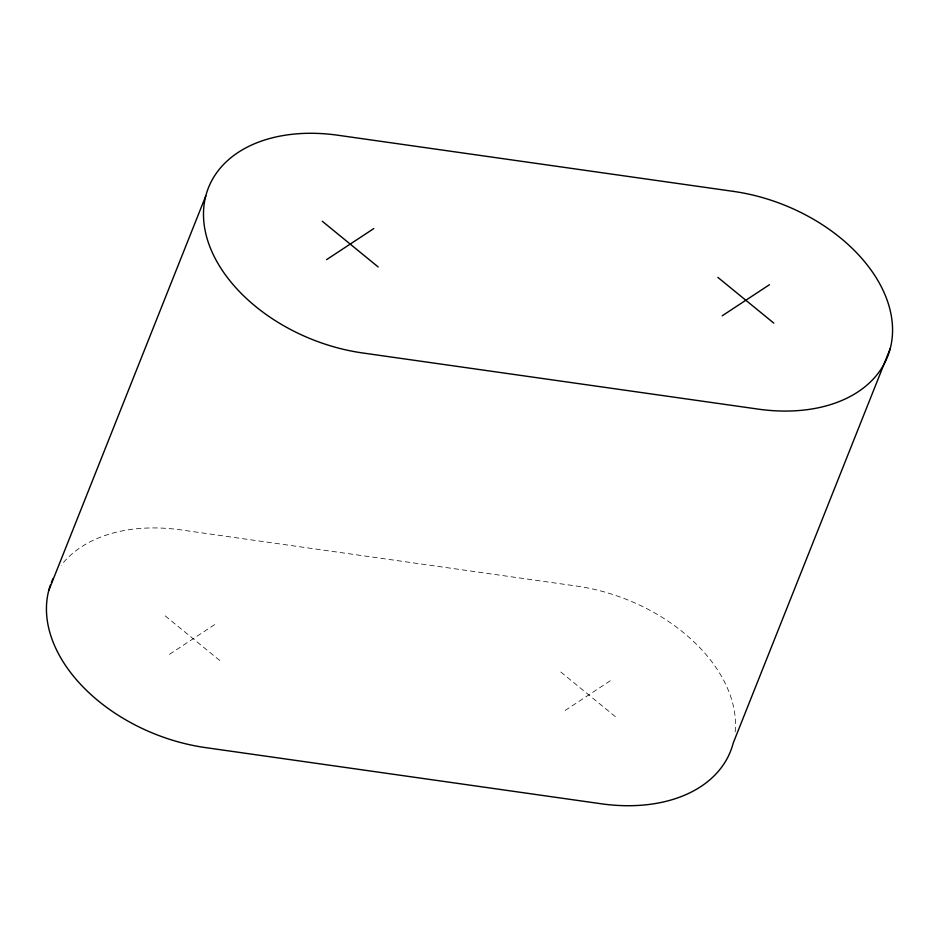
<?xml version="1.0" encoding="UTF-8"?>
<svg xmlns="http://www.w3.org/2000/svg" width="939" height="939" viewBox="0 0 939 939"><rect width="100%" height="100%" fill="white"/><g stroke="black" fill="none" stroke-linecap="round" stroke-linejoin="round"><path stroke-width="0.7" stroke-dasharray="4.7 3.52" d="M169.525 654.295L216.792 623.203M565.161 710.459L612.416 679.355M560.818 672.031L616.759 717.783M165.194 615.867L221.135 661.619M735.178 731.868A152.541 102.668 21.7 0 0 576.499 586.053L180.863 529.889A152.541 102.668 21.7 0 0 61.211 565.255"/><path stroke-width="1.41" d="M48.746 590.525L205.805 195.875M890.254 348.475L733.195 743.125A152.541 102.668 21.7 0 1 601.089 803.761L205.453 747.597A152.541 102.668 21.7 0 1 50.389 585.126M326.584 259.645L373.839 228.541M722.208 315.797L769.475 284.705M717.866 277.381L773.806 323.133M322.241 221.217L378.182 266.969M51.375 582.473A152.541 102.668 21.7 0 1 53.065 578.553M733.547 191.403L337.911 135.239A152.541 102.668 21.7 0 0 203.998 223.341A152.541 102.668 21.7 0 0 362.501 352.947L758.137 409.111A152.541 102.668 21.7 0 0 892.05 321.009A152.541 102.668 21.7 0 0 733.547 191.403"/></g></svg>
